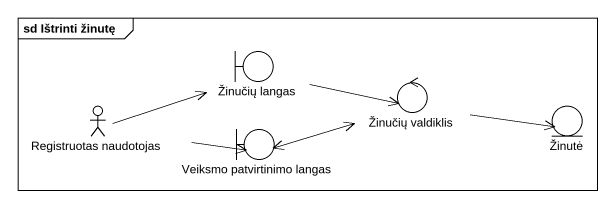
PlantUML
@startuml
mainframe sd Ištrinti žinutę
boundary "Žinučių langas" as Žinučių_langas
actor "Registruotas naudotojas" as Registruotas_naudotojas
control "Žinučių valdiklis" as Žinučių_valdiklis
entity Žinutė
boundary "Veiksmo patvirtinimo langas" as Veiksmo_patvirtinimo_langas
Žinučių_langas -right-> Žinučių_valdiklis
Registruotas_naudotojas -right-> Žinučių_langas
Registruotas_naudotojas -right-> Veiksmo_patvirtinimo_langas
Žinučių_valdiklis -right-> Žinutė
Žinučių_valdiklis -left-> Veiksmo_patvirtinimo_langas
Veiksmo_patvirtinimo_langas -right-> Žinučių_valdiklis
@enduml
